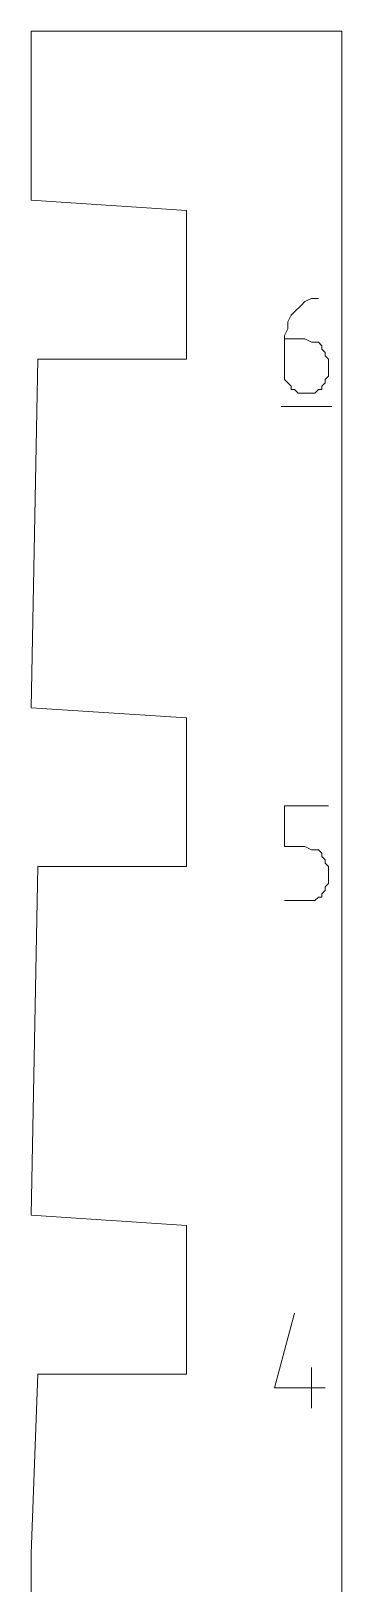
# Model space of a CAD drawing. Header units: centimetres. Extents: x -10.4 to 10.4, y -10.8 to 7.6.
# Drawn here: x -4.695 to -4.175, y 1.325 to 3.922 of the extents above; entities that cross this region are included whole.
import ezdxf
from ezdxf.lldxf.tags import DXFTag

# ---------------------------------------------------------------- set-up
doc = ezdxf.new("R2010")
doc.units = ezdxf.units.CM
doc.header["$MEASUREMENT"] = 0
doc.layers.add('layer 1', color=7, linetype='Continuous')
tags = doc.linetypes.add('New Line148', pattern=[0.2, 0.1, -0.1]).pattern_tags.tags
tags[6:7] = [DXFTag(74, 4), DXFTag(75, 0), DXFTag(340, '0'), DXFTag(46, 1.0), DXFTag(50, 0.0), DXFTag(44, 0.0), DXFTag(45, 0.0)]
tags[4:5] = [DXFTag(74, 4), DXFTag(75, 0), DXFTag(340, '0'), DXFTag(46, 1.0), DXFTag(50, 0.0), DXFTag(44, 0.0), DXFTag(45, 0.0)]
tags = doc.linetypes.add('New Line149', pattern=[0.2, 0.1, -0.1]).pattern_tags.tags
tags[6:7] = [DXFTag(74, 4), DXFTag(75, 0), DXFTag(340, '0'), DXFTag(46, 1.0), DXFTag(50, 0.0), DXFTag(44, 0.0), DXFTag(45, 0.0)]
tags[4:5] = [DXFTag(74, 4), DXFTag(75, 0), DXFTag(340, '0'), DXFTag(46, 1.0), DXFTag(50, 0.0), DXFTag(44, 0.0), DXFTag(45, 0.0)]
tags = doc.linetypes.add('New Line150', pattern=[0.2, 0.1, -0.1]).pattern_tags.tags
tags[6:7] = [DXFTag(74, 4), DXFTag(75, 0), DXFTag(340, '0'), DXFTag(46, 1.0), DXFTag(50, 0.0), DXFTag(44, 0.0), DXFTag(45, 0.0)]
tags[4:5] = [DXFTag(74, 4), DXFTag(75, 0), DXFTag(340, '0'), DXFTag(46, 1.0), DXFTag(50, 0.0), DXFTag(44, 0.0), DXFTag(45, 0.0)]
tags = doc.linetypes.add('New Line151', pattern=[0.2, 0.1, -0.1]).pattern_tags.tags
tags[6:7] = [DXFTag(74, 4), DXFTag(75, 0), DXFTag(340, '0'), DXFTag(46, 1.0), DXFTag(50, 0.0), DXFTag(44, 0.0), DXFTag(45, 0.0)]
tags[4:5] = [DXFTag(74, 4), DXFTag(75, 0), DXFTag(340, '0'), DXFTag(46, 1.0), DXFTag(50, 0.0), DXFTag(44, 0.0), DXFTag(45, 0.0)]
tags = doc.linetypes.add('New Line152', pattern=[0.2, 0.1, -0.1]).pattern_tags.tags
tags[6:7] = [DXFTag(74, 4), DXFTag(75, 0), DXFTag(340, '0'), DXFTag(46, 1.0), DXFTag(50, 0.0), DXFTag(44, 0.0), DXFTag(45, 0.0)]
tags[4:5] = [DXFTag(74, 4), DXFTag(75, 0), DXFTag(340, '0'), DXFTag(46, 1.0), DXFTag(50, 0.0), DXFTag(44, 0.0), DXFTag(45, 0.0)]
tags = doc.linetypes.add('New Line153', pattern=[0.2, 0.1, -0.1]).pattern_tags.tags
tags[6:7] = [DXFTag(74, 4), DXFTag(75, 0), DXFTag(340, '0'), DXFTag(46, 1.0), DXFTag(50, 0.0), DXFTag(44, 0.0), DXFTag(45, 0.0)]
tags[4:5] = [DXFTag(74, 4), DXFTag(75, 0), DXFTag(340, '0'), DXFTag(46, 1.0), DXFTag(50, 0.0), DXFTag(44, 0.0), DXFTag(45, 0.0)]
tags = doc.linetypes.add('New Line154', pattern=[0.2, 0.1, -0.1]).pattern_tags.tags
tags[6:7] = [DXFTag(74, 4), DXFTag(75, 0), DXFTag(340, '0'), DXFTag(46, 1.0), DXFTag(50, 0.0), DXFTag(44, 0.0), DXFTag(45, 0.0)]
tags[4:5] = [DXFTag(74, 4), DXFTag(75, 0), DXFTag(340, '0'), DXFTag(46, 1.0), DXFTag(50, 0.0), DXFTag(44, 0.0), DXFTag(45, 0.0)]
tags = doc.linetypes.add('New Line155', pattern=[0.2, 0.1, -0.1]).pattern_tags.tags
tags[6:7] = [DXFTag(74, 4), DXFTag(75, 0), DXFTag(340, '0'), DXFTag(46, 1.0), DXFTag(50, 0.0), DXFTag(44, 0.0), DXFTag(45, 0.0)]
tags[4:5] = [DXFTag(74, 4), DXFTag(75, 0), DXFTag(340, '0'), DXFTag(46, 1.0), DXFTag(50, 0.0), DXFTag(44, 0.0), DXFTag(45, 0.0)]
tags = doc.linetypes.add('New Line156', pattern=[0.2, 0.1, -0.1]).pattern_tags.tags
tags[6:7] = [DXFTag(74, 4), DXFTag(75, 0), DXFTag(340, '0'), DXFTag(46, 1.0), DXFTag(50, 0.0), DXFTag(44, 0.0), DXFTag(45, 0.0)]
tags[4:5] = [DXFTag(74, 4), DXFTag(75, 0), DXFTag(340, '0'), DXFTag(46, 1.0), DXFTag(50, 0.0), DXFTag(44, 0.0), DXFTag(45, 0.0)]
tags = doc.linetypes.add('New Line157', pattern=[0.2, 0.1, -0.1]).pattern_tags.tags
tags[6:7] = [DXFTag(74, 4), DXFTag(75, 0), DXFTag(340, '0'), DXFTag(46, 1.0), DXFTag(50, 0.0), DXFTag(44, 0.0), DXFTag(45, 0.0)]
tags[4:5] = [DXFTag(74, 4), DXFTag(75, 0), DXFTag(340, '0'), DXFTag(46, 1.0), DXFTag(50, 0.0), DXFTag(44, 0.0), DXFTag(45, 0.0)]
tags = doc.linetypes.add('New Line158', pattern=[0.2, 0.1, -0.1]).pattern_tags.tags
tags[6:7] = [DXFTag(74, 4), DXFTag(75, 0), DXFTag(340, '0'), DXFTag(46, 1.0), DXFTag(50, 0.0), DXFTag(44, 0.0), DXFTag(45, 0.0)]
tags[4:5] = [DXFTag(74, 4), DXFTag(75, 0), DXFTag(340, '0'), DXFTag(46, 1.0), DXFTag(50, 0.0), DXFTag(44, 0.0), DXFTag(45, 0.0)]
tags = doc.linetypes.add('New Line159', pattern=[0.2, 0.1, -0.1]).pattern_tags.tags
tags[6:7] = [DXFTag(74, 4), DXFTag(75, 0), DXFTag(340, '0'), DXFTag(46, 1.0), DXFTag(50, 0.0), DXFTag(44, 0.0), DXFTag(45, 0.0)]
tags[4:5] = [DXFTag(74, 4), DXFTag(75, 0), DXFTag(340, '0'), DXFTag(46, 1.0), DXFTag(50, 0.0), DXFTag(44, 0.0), DXFTag(45, 0.0)]
tags = doc.linetypes.add('New Line160', pattern=[0.2, 0.1, -0.1]).pattern_tags.tags
tags[6:7] = [DXFTag(74, 4), DXFTag(75, 0), DXFTag(340, '0'), DXFTag(46, 1.0), DXFTag(50, 0.0), DXFTag(44, 0.0), DXFTag(45, 0.0)]
tags[4:5] = [DXFTag(74, 4), DXFTag(75, 0), DXFTag(340, '0'), DXFTag(46, 1.0), DXFTag(50, 0.0), DXFTag(44, 0.0), DXFTag(45, 0.0)]
tags = doc.linetypes.add('New Line161', pattern=[0.2, 0.1, -0.1]).pattern_tags.tags
tags[6:7] = [DXFTag(74, 4), DXFTag(75, 0), DXFTag(340, '0'), DXFTag(46, 1.0), DXFTag(50, 0.0), DXFTag(44, 0.0), DXFTag(45, 0.0)]
tags[4:5] = [DXFTag(74, 4), DXFTag(75, 0), DXFTag(340, '0'), DXFTag(46, 1.0), DXFTag(50, 0.0), DXFTag(44, 0.0), DXFTag(45, 0.0)]
tags = doc.linetypes.add('New Line162', pattern=[0.2, 0.1, -0.1]).pattern_tags.tags
tags[6:7] = [DXFTag(74, 4), DXFTag(75, 0), DXFTag(340, '0'), DXFTag(46, 1.0), DXFTag(50, 0.0), DXFTag(44, 0.0), DXFTag(45, 0.0)]
tags[4:5] = [DXFTag(74, 4), DXFTag(75, 0), DXFTag(340, '0'), DXFTag(46, 1.0), DXFTag(50, 0.0), DXFTag(44, 0.0), DXFTag(45, 0.0)]
tags = doc.linetypes.add('New Line163', pattern=[0.2, 0.1, -0.1]).pattern_tags.tags
tags[6:7] = [DXFTag(74, 4), DXFTag(75, 0), DXFTag(340, '0'), DXFTag(46, 1.0), DXFTag(50, 0.0), DXFTag(44, 0.0), DXFTag(45, 0.0)]
tags[4:5] = [DXFTag(74, 4), DXFTag(75, 0), DXFTag(340, '0'), DXFTag(46, 1.0), DXFTag(50, 0.0), DXFTag(44, 0.0), DXFTag(45, 0.0)]
tags = doc.linetypes.add('New Line164', pattern=[0.2, 0.1, -0.1]).pattern_tags.tags
tags[6:7] = [DXFTag(74, 4), DXFTag(75, 0), DXFTag(340, '0'), DXFTag(46, 1.0), DXFTag(50, 0.0), DXFTag(44, 0.0), DXFTag(45, 0.0)]
tags[4:5] = [DXFTag(74, 4), DXFTag(75, 0), DXFTag(340, '0'), DXFTag(46, 1.0), DXFTag(50, 0.0), DXFTag(44, 0.0), DXFTag(45, 0.0)]
tags = doc.linetypes.add('New Line165', pattern=[0.2, 0.1, -0.1]).pattern_tags.tags
tags[6:7] = [DXFTag(74, 4), DXFTag(75, 0), DXFTag(340, '0'), DXFTag(46, 1.0), DXFTag(50, 0.0), DXFTag(44, 0.0), DXFTag(45, 0.0)]
tags[4:5] = [DXFTag(74, 4), DXFTag(75, 0), DXFTag(340, '0'), DXFTag(46, 1.0), DXFTag(50, 0.0), DXFTag(44, 0.0), DXFTag(45, 0.0)]
tags = doc.linetypes.add('New Line166', pattern=[0.2, 0.1, -0.1]).pattern_tags.tags
tags[6:7] = [DXFTag(74, 4), DXFTag(75, 0), DXFTag(340, '0'), DXFTag(46, 1.0), DXFTag(50, 0.0), DXFTag(44, 0.0), DXFTag(45, 0.0)]
tags[4:5] = [DXFTag(74, 4), DXFTag(75, 0), DXFTag(340, '0'), DXFTag(46, 1.0), DXFTag(50, 0.0), DXFTag(44, 0.0), DXFTag(45, 0.0)]
tags = doc.linetypes.add('New Line167', pattern=[0.2, 0.1, -0.1]).pattern_tags.tags
tags[6:7] = [DXFTag(74, 4), DXFTag(75, 0), DXFTag(340, '0'), DXFTag(46, 1.0), DXFTag(50, 0.0), DXFTag(44, 0.0), DXFTag(45, 0.0)]
tags[4:5] = [DXFTag(74, 4), DXFTag(75, 0), DXFTag(340, '0'), DXFTag(46, 1.0), DXFTag(50, 0.0), DXFTag(44, 0.0), DXFTag(45, 0.0)]

msp = doc.modelspace()

# ---------------------------------------------------------------- linework, layer by layer
at = {"layer": 'layer 1', "color": 5, "linetype": 'New Line152', "lineweight": 9}
msp.add_open_spline([(-4.35001, 3.92177), (-4.35001, 3.92177), (-4.69521, 3.92177), (-4.69521, 3.92177)], degree=3, dxfattribs=at)
at = {"layer": 'layer 1', "color": 5, "linetype": 'New Line153', "lineweight": 9}
msp.add_open_spline([(-4.69521, 3.92177), (-4.69521, 3.92177), (-4.69521, 3.69558), (-4.69521, 3.69558)], degree=3, dxfattribs=at)
at = {"layer": 'layer 1', "color": 5, "linetype": 'New Line151', "lineweight": 9}
msp.add_open_spline([(-4.1747, 3.92177), (-4.1747, 3.92177), (-4.35001, 3.92177), (-4.35001, 3.92177)], degree=3, dxfattribs=at)
at = {"layer": 'layer 1', "color": 5, "linetype": 'New Line150', "lineweight": 9}
msp.add_open_spline([(-4.1747, 1.68693), (-4.1747, 1.68693), (-4.1747, 3.92177), (-4.1747, 3.92177)], degree=3, dxfattribs=at)
at = {"layer": 'layer 1', "color": 5, "linetype": 'New Line154', "lineweight": 9}
msp.add_open_spline([(-4.69521, 3.69558), (-4.69521, 3.69558), (-4.69521, 3.639), (-4.69521, 3.639)], degree=3, dxfattribs=at)
at = {"layer": 'layer 1', "color": 5, "linetype": 'New Line155', "lineweight": 9}
msp.add_open_spline([(-4.69521, 3.639), (-4.69521, 3.639), (-4.43488, 3.62192), (-4.43488, 3.62192)], degree=3, dxfattribs=at)
at = {"layer": 'layer 1', "color": 5, "linetype": 'New Line156', "lineweight": 9}
msp.add_open_spline([(-4.43488, 3.62192), (-4.43488, 3.62192), (-4.43488, 3.37298), (-4.43488, 3.37298)], degree=3, dxfattribs=at)
at = {"layer": 'layer 1', "color": 1, "lineweight": 20}
for points in [[(-4.24252, 3.46355), (-4.24252, 3.46355), (-4.25389, 3.45217), (-4.25389, 3.45217)], [(-4.23698, 3.46924), (-4.23698, 3.46924), (-4.24252, 3.46355), (-4.24252, 3.46355)], [(-4.22561, 3.47477), (-4.22561, 3.47477), (-4.23698, 3.46924), (-4.23698, 3.46924)], [(-4.21422, 3.47477), (-4.21422, 3.47477), (-4.22561, 3.47477), (-4.22561, 3.47477)], [(-4.21422, 3.47477), (-4.21422, 3.47477), (-4.21422, 3.47477), (-4.21422, 3.47477)], [(-4.25958, 3.44663), (-4.25958, 3.44663), (-4.26527, 3.43525), (-4.26527, 3.43525)], [(-4.26527, 3.43525), (-4.26527, 3.43525), (-4.26527, 3.42387), (-4.26527, 3.42387)], [(-4.25389, 3.45217), (-4.25389, 3.45217), (-4.25958, 3.44663), (-4.25958, 3.44663)], [(-4.26527, 3.42387), (-4.26527, 3.42387), (-4.27082, 3.41265), (-4.27082, 3.41265)], [(-4.27082, 3.41265), (-4.27082, 3.41265), (-4.27082, 3.40696), (-4.27082, 3.40696)], [(-4.27082, 3.40696), (-4.27082, 3.40696), (-4.27082, 3.35037), (-4.27082, 3.35037)], [(-4.23698, 3.40696), (-4.23698, 3.40696), (-4.27082, 3.40696), (-4.27082, 3.40696)], [(-4.22561, 3.40128), (-4.22561, 3.40128), (-4.23698, 3.40696), (-4.23698, 3.40696)], [(-4.21992, 3.40128), (-4.21992, 3.40128), (-4.22561, 3.40128), (-4.22561, 3.40128)], [(-4.21422, 3.40128), (-4.21422, 3.40128), (-4.21992, 3.40128), (-4.21992, 3.40128)], [(-4.20869, 3.39559), (-4.20869, 3.39559), (-4.21422, 3.40128), (-4.21422, 3.40128)], [(-4.20869, 3.39004), (-4.20869, 3.39004), (-4.20869, 3.39559), (-4.20869, 3.39559)], [(-4.203, 3.38436), (-4.203, 3.38436), (-4.20869, 3.39004), (-4.20869, 3.39004)], [(-4.203, 3.37867), (-4.203, 3.37867), (-4.203, 3.38436), (-4.203, 3.38436)], [(-4.19731, 3.37298), (-4.19731, 3.37298), (-4.203, 3.37867), (-4.203, 3.37867)], [(-4.27082, 3.35037), (-4.27082, 3.35037), (-4.27082, 3.35037), (-4.27082, 3.35037)], [(-4.27082, 3.35037), (-4.27082, 3.35037), (-4.27082, 3.34468), (-4.27082, 3.34468)], [(-4.19731, 3.36729), (-4.19731, 3.36729), (-4.19731, 3.37298), (-4.19731, 3.37298)], [(-4.19731, 3.35037), (-4.19731, 3.35037), (-4.19731, 3.36729), (-4.19731, 3.36729)], [(-4.19731, 3.36729), (-4.19731, 3.36729), (-4.19731, 3.36729), (-4.19731, 3.36729)], [(-4.19731, 3.34468), (-4.19731, 3.34468), (-4.19731, 3.35037), (-4.19731, 3.35037)], [(-4.27082, 3.34468), (-4.27082, 3.34468), (-4.27082, 3.33899), (-4.27082, 3.33899)], [(-4.27082, 3.33899), (-4.27082, 3.33899), (-4.26527, 3.33346), (-4.26527, 3.33346)], [(-4.26527, 3.33346), (-4.26527, 3.33346), (-4.25958, 3.32777), (-4.25958, 3.32777)], [(-4.25958, 3.32777), (-4.25958, 3.32777), (-4.25958, 3.32208), (-4.25958, 3.32208)], [(-4.20869, 3.32777), (-4.20869, 3.32777), (-4.203, 3.33346), (-4.203, 3.33346)], [(-4.20869, 3.32208), (-4.20869, 3.32208), (-4.20869, 3.32777), (-4.20869, 3.32777)], [(-4.203, 3.33899), (-4.203, 3.33899), (-4.19731, 3.34468), (-4.19731, 3.34468)], [(-4.203, 3.33346), (-4.203, 3.33346), (-4.203, 3.33899), (-4.203, 3.33899)], [(-4.25958, 3.32208), (-4.25958, 3.32208), (-4.25389, 3.32208), (-4.25389, 3.32208)], [(-4.25389, 3.32208), (-4.25389, 3.32208), (-4.24821, 3.3164), (-4.24821, 3.3164)], [(-4.24821, 3.3164), (-4.24821, 3.3164), (-4.24252, 3.3164), (-4.24252, 3.3164)], [(-4.24252, 3.3164), (-4.24252, 3.3164), (-4.23698, 3.3164), (-4.23698, 3.3164)], [(-4.23698, 3.3164), (-4.23698, 3.3164), (-4.23698, 3.3164), (-4.23698, 3.3164)], [(-4.23698, 3.3164), (-4.23698, 3.3164), (-4.22561, 3.3164), (-4.22561, 3.3164)], [(-4.22561, 3.3164), (-4.22561, 3.3164), (-4.21992, 3.3164), (-4.21992, 3.3164)], [(-4.21992, 3.3164), (-4.21992, 3.3164), (-4.21422, 3.32208), (-4.21422, 3.32208)], [(-4.21422, 3.32208), (-4.21422, 3.32208), (-4.20869, 3.32208), (-4.20869, 3.32208)], [(-4.2765, 3.29379), (-4.2765, 3.29379), (-4.19162, 3.29379), (-4.19162, 3.29379)], [(-4.27082, 2.55833), (-4.27082, 2.55833), (-4.27082, 2.62613), (-4.27082, 2.62613)], [(-4.27082, 2.62613), (-4.27082, 2.62613), (-4.19731, 2.62613), (-4.19731, 2.62613)], [(-4.23698, 2.55833), (-4.23698, 2.55833), (-4.27082, 2.55833), (-4.27082, 2.55833)], [(-4.22561, 2.55264), (-4.22561, 2.55264), (-4.23698, 2.55833), (-4.23698, 2.55833)], [(-4.21992, 2.55264), (-4.21992, 2.55264), (-4.22561, 2.55264), (-4.22561, 2.55264)], [(-4.21422, 2.55264), (-4.21422, 2.55264), (-4.21992, 2.55264), (-4.21992, 2.55264)], [(-4.20869, 2.54695), (-4.20869, 2.54695), (-4.21422, 2.55264), (-4.21422, 2.55264)], [(-4.20869, 2.54126), (-4.20869, 2.54126), (-4.20869, 2.54695), (-4.20869, 2.54695)], [(-4.203, 2.53557), (-4.203, 2.53557), (-4.20869, 2.54126), (-4.20869, 2.54126)], [(-4.203, 2.53003), (-4.203, 2.53003), (-4.203, 2.53557), (-4.203, 2.53557)], [(-4.19731, 2.52434), (-4.19731, 2.52434), (-4.203, 2.53003), (-4.203, 2.53003)], [(-4.19731, 2.51865), (-4.19731, 2.51865), (-4.19731, 2.52434), (-4.19731, 2.52434)], [(-4.203, 2.49036), (-4.203, 2.49036), (-4.19731, 2.49604), (-4.19731, 2.49604)], [(-4.19731, 2.50173), (-4.19731, 2.50173), (-4.19731, 2.51865), (-4.19731, 2.51865)], [(-4.19731, 2.51865), (-4.19731, 2.51865), (-4.19731, 2.51865), (-4.19731, 2.51865)], [(-4.19731, 2.49604), (-4.19731, 2.49604), (-4.19731, 2.50173), (-4.19731, 2.50173)], [(-4.27082, 2.46776), (-4.27082, 2.46776), (-4.23698, 2.46776), (-4.23698, 2.46776)], [(-4.23698, 2.46776), (-4.23698, 2.46776), (-4.23698, 2.46776), (-4.23698, 2.46776)], [(-4.23698, 2.46776), (-4.23698, 2.46776), (-4.22561, 2.46776), (-4.22561, 2.46776)], [(-4.22561, 2.46776), (-4.22561, 2.46776), (-4.21992, 2.46776), (-4.21992, 2.46776)], [(-4.21992, 2.46776), (-4.21992, 2.46776), (-4.21422, 2.47345), (-4.21422, 2.47345)], [(-4.21422, 2.47345), (-4.21422, 2.47345), (-4.20869, 2.47345), (-4.20869, 2.47345)], [(-4.20869, 2.47898), (-4.20869, 2.47898), (-4.203, 2.48467), (-4.203, 2.48467)], [(-4.20869, 2.47345), (-4.20869, 2.47345), (-4.20869, 2.47898), (-4.20869, 2.47898)], [(-4.203, 2.48467), (-4.203, 2.48467), (-4.203, 2.49036), (-4.203, 2.49036)], [(-4.28788, 1.65295), (-4.28788, 1.65295), (-4.25389, 1.77749), (-4.25389, 1.77749)], [(-4.22561, 1.61896), (-4.22561, 1.61896), (-4.22561, 1.68693), (-4.22561, 1.68693)], [(-4.203, 1.65295), (-4.203, 1.65295), (-4.28788, 1.65295), (-4.28788, 1.65295)]]:
    msp.add_open_spline(points, degree=3, dxfattribs=at)
at = {"layer": 'layer 1', "color": 5, "linetype": 'New Line158', "lineweight": 9}
msp.add_open_spline([(-4.68383, 3.37298), (-4.68383, 3.37298), (-4.69521, 2.7902), (-4.69521, 2.7902)], degree=3, dxfattribs=at)
at = {"layer": 'layer 1', "color": 5, "linetype": 'New Line157', "lineweight": 9}
msp.add_open_spline([(-4.43488, 3.37298), (-4.43488, 3.37298), (-4.68383, 3.37298), (-4.68383, 3.37298)], degree=3, dxfattribs=at)
at = {"layer": 'layer 1', "color": 5, "linetype": 'New Line159', "lineweight": 9}
msp.add_open_spline([(-4.69521, 2.7902), (-4.69521, 2.7902), (-4.43488, 2.77328), (-4.43488, 2.77328)], degree=3, dxfattribs=at)
at = {"layer": 'layer 1', "color": 5, "linetype": 'New Line160', "lineweight": 9}
msp.add_open_spline([(-4.43488, 2.77328), (-4.43488, 2.77328), (-4.43488, 2.52434), (-4.43488, 2.52434)], degree=3, dxfattribs=at)
at = {"layer": 'layer 1', "color": 5, "linetype": 'New Line162', "lineweight": 9}
msp.add_open_spline([(-4.68383, 2.52434), (-4.68383, 2.52434), (-4.69521, 1.94156), (-4.69521, 1.94156)], degree=3, dxfattribs=at)
at = {"layer": 'layer 1', "color": 5, "linetype": 'New Line161', "lineweight": 9}
msp.add_open_spline([(-4.43488, 2.52434), (-4.43488, 2.52434), (-4.68383, 2.52434), (-4.68383, 2.52434)], degree=3, dxfattribs=at)
at = {"layer": 'layer 1', "color": 5, "linetype": 'New Line163', "lineweight": 9}
msp.add_open_spline([(-4.69521, 1.94156), (-4.69521, 1.94156), (-4.43488, 1.9245), (-4.43488, 1.9245)], degree=3, dxfattribs=at)
at = {"layer": 'layer 1', "color": 5, "linetype": 'New Line164', "lineweight": 9}
msp.add_open_spline([(-4.43488, 1.9245), (-4.43488, 1.9245), (-4.43488, 1.67556), (-4.43488, 1.67556)], degree=3, dxfattribs=at)
at = {"layer": 'layer 1', "color": 5, "linetype": 'New Line166', "lineweight": 9}
msp.add_open_spline([(-4.68383, 1.67556), (-4.68383, 1.67556), (-4.69521, 1.37571), (-4.69521, 1.37571)], degree=3, dxfattribs=at)
at = {"layer": 'layer 1', "color": 5, "linetype": 'New Line165', "lineweight": 9}
msp.add_open_spline([(-4.43488, 1.67556), (-4.43488, 1.67556), (-4.68383, 1.67556), (-4.68383, 1.67556)], degree=3, dxfattribs=at)
at = {"layer": 'layer 1', "color": 5, "linetype": 'New Line149', "lineweight": 9}
msp.add_open_spline([(-4.1747, 1.63034), (-4.1747, 1.63034), (-4.1747, 1.68693), (-4.1747, 1.68693)], degree=3, dxfattribs=at)
at = {"layer": 'layer 1', "color": 5, "linetype": 'New Line148', "lineweight": 9}
msp.add_open_spline([(-4.1747, -0.62156), (-4.1747, -0.62156), (-4.1747, 1.63034), (-4.1747, 1.63034)], degree=3, dxfattribs=at)
at = {"layer": 'layer 1', "color": 5, "linetype": 'New Line167', "lineweight": 9}
msp.add_open_spline([(-4.69521, 1.37571), (-4.69521, 1.37571), (-4.69521, 1.09278), (-4.69521, 1.09278)], degree=3, dxfattribs=at)

doc.saveas('drawing.dxf')
